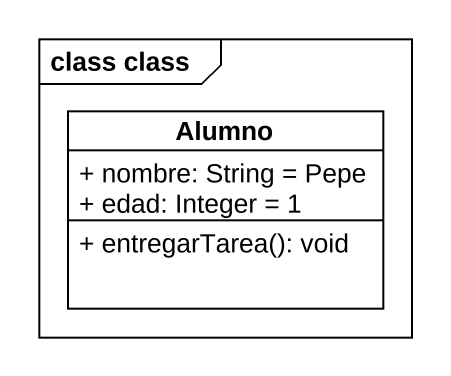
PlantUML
@startuml
mainframe class class
hide circle
hide empty members
skinparam classAttributeIconSize 0
class Alumno {
  + nombre: String = Pepe
  + edad: Integer = 1
  + entregarTarea(): void
}
@enduml
